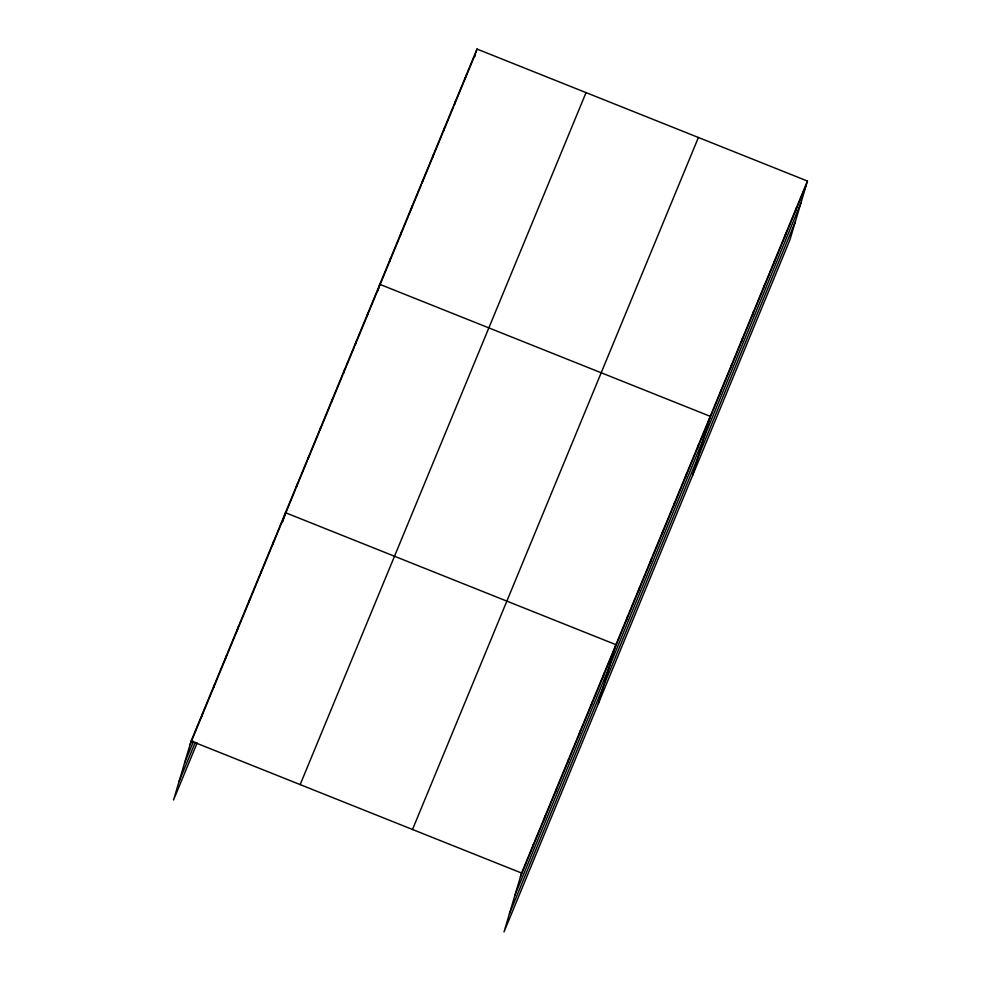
<?xml version="1.0" encoding="UTF-8"?>
<svg xmlns="http://www.w3.org/2000/svg" width="981" height="981" viewBox="0 0 981 981"><rect width="100%" height="100%" fill="white"/><g stroke="black" fill="none" stroke-linecap="round" stroke-linejoin="round"><path stroke-width="1.47" d="M807.449 181.044L521.561 873.041L504.001 931.95L789.889 239.953L807.449 181.044L476.999 49.05L191.111 741.047L173.551 799.956L197.144 742.862M201.779 716.289L202.908 712.5M213.564 687.755L214.704 683.965M225.36 659.207L226.488 655.418M237.157 630.66L238.285 626.871M248.953 602.113L250.081 598.324M261.866 569.777L260.738 573.566L271.97 546.38M273.662 541.23L272.534 545.031L283.767 517.845M282.773 521.671L283.938 517.784M297.243 484.148L296.115 487.937L307.347 460.751M309.04 455.601L307.911 459.39L319.144 432.204M320.836 427.054L319.708 430.843L330.94 403.657M332.633 398.507L331.492 402.296L342.725 375.11M344.417 369.96L343.289 373.761L354.521 346.575M356.213 341.425L355.085 345.214L388.905 263.349M366.869 316.667L368.01 312.878M377.893 290.719L379.794 284.331L710.244 416.324L692.684 475.233M390.597 258.187L389.469 261.976L421.303 184.931M400.273 235.832L401.401 232.043M411.064 209.689L412.204 205.9M422.995 179.756L421.867 183.545L442.897 132.643M432.67 157.414L433.798 153.625M444.601 127.481L443.473 131.27L453.7 106.5M455.405 101.337L454.264 105.126L475.307 54.213M465.068 78.983L466.196 75.194M474.706 56.739L475.478 54.139M475.871 52.839L476.999 49.05M532.229 848.283L533.357 844.494M544.014 819.748L545.142 815.947M555.81 791.201L556.938 787.412M567.607 762.654L568.735 758.865M579.391 734.107L580.531 730.318M591.187 705.56L592.316 701.771M602.984 677.013L604.112 673.224M598.349 703.585L615.909 644.676L285.459 512.695L284.331 516.484L295.563 489.298M626.565 619.931L627.693 616.142M638.361 591.384L639.489 587.594M650.158 562.836L651.286 559.047M661.942 534.289L663.07 530.5M673.739 505.742L674.867 501.953M685.535 477.207L686.663 473.418M697.319 448.66L698.447 444.871M719.919 393.97L721.047 390.18M730.722 367.826L731.851 364.037M741.513 341.682L742.642 337.893M752.317 315.539L753.445 311.75M763.12 289.395L764.248 285.606M773.923 263.264L775.051 259.475M784.714 237.12L785.842 233.331M795.517 210.976L796.646 207.187M189.983 744.837L260.173 574.927M184.563 763.034L193.551 741.28M178.971 781.771L195.256 742.347M300.161 784.604L586.049 92.606M412.51 829.485L698.398 137.487M520.433 876.83L806.321 184.833M515.013 895.015L800.901 203.018M509.421 913.765L795.309 221.755M191.111 741.047L521.561 873.041"/></g></svg>
